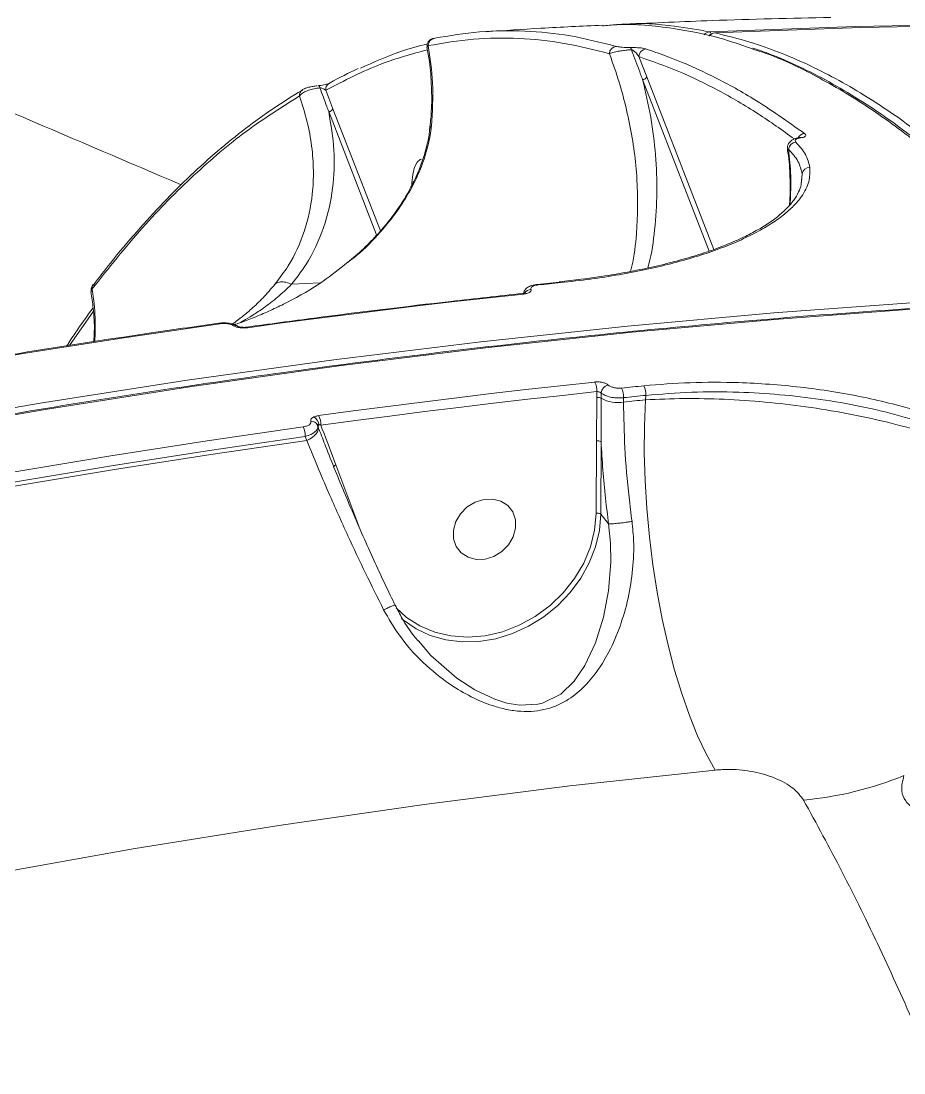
# Model space of a CAD drawing. Header units: millimetres. Extents: x -8607 to 7621, y -5747 to 4382.
# Drawn here: x 4861.7 to 4981.1, y 887.8 to 1030.1 of the extents above; entities that cross this region are included whole.
import ezdxf

# ---------------------------------------------------------------- set-up
doc = ezdxf.new("R2010")
doc.units = ezdxf.units.MM
doc.layers.add('DIKOM_ОБЪЕКТ', color=7, linetype='Continuous')

msp = doc.modelspace()

# ---------------------------------------------------------------- linework, layer by layer
at = {"layer": 'DIKOM_ОБЪЕКТ', "color": 7, "linetype": 'Continuous', "lineweight": 15}
for p, q in [((4942.88, 1029.649), (4942.288, 1029.624)), ((4955.53, 1028.503), (4955.499, 1028.506)), ((4945.271, 1025.295), (4946.341, 1022.56)), ((4954.779, 998.995), (4945.766, 1022.183)), ((4946.341, 1022.56), (4955.414, 999.218)), ((4899.778, 1020.834), (4899.747, 1020.815)), ((4902.897, 1020.734), (4903.88, 1018.229)), ((4909.79, 1001.169), (4903.305, 1017.852)), ((4903.88, 1018.229), (4910.295, 1001.727)), ((4965.518, 1012.761), (4965.431, 1012.787)), ((4967.352, 1009.429), (4967.225, 1008.069)), ((4967.261, 1008.336), (4967.352, 1009.429)), ((4967.255, 1008.26), (4967.261, 1008.336)), ((4898.285, 994.49), (4902.131, 994.671)), ((4934.531, 994.791), (4931.514, 994.482)), ((4871.465, 990.854), (4868.219, 986.201)), ((4888.422, 989.233), (4888.431, 989.233)), ((4891.028, 989.219), (4891.018, 989.216)), ((4939.515, 973.3), (4939.576, 979.173)), ((4939.576, 979.173), (4939.578, 979.975)), ((4940.181, 979.773), (4940.179, 979.071)), ((4943.196, 979.16), (4943.194, 978.565)), ((4946.143, 978.867), (4946.211, 979.469)), ((4901.866, 975.248), (4901.796, 975.434)), ((4900.351, 973.35), (4900.14, 973.915)), ((4939.48, 963.521), (4939.515, 973.3)), ((4940.152, 973.166), (4940.118, 963.386)), ((4904.286, 970.077), (4907.515, 961.434)), ((4941.175, 962.078), (4940.118, 963.386))]:
    msp.add_line(p, q, dxfattribs=at)
at = {"layer": 'DIKOM_ОБЪЕКТ', "color": 7, "linetype": 'Continuous', "lineweight": 15, "flags": 128}
for points in [[(4954.836, 1028.65), (4974.588, 1029.38), (4994.339, 1029.745), (5014.084, 1029.745), (5033.817, 1029.38), (5053.531, 1028.649), (5073.221, 1027.554), (5092.881, 1026.094), (5112.505, 1024.269), (5132.087, 1022.081), (5151.621, 1019.53), (5171.101, 1016.616), (5190.521, 1013.342), (5209.875, 1009.706), (5223.55, 1006.912)], [(5230.809, 1005.358), (5229.852, 1005.566), (5210.569, 1009.56), (5191.215, 1013.195), (5171.795, 1016.47), (5152.315, 1019.383), (5132.781, 1021.935), (5113.199, 1024.123), (5093.575, 1025.947), (5073.915, 1027.408), (5054.225, 1028.503), (5034.511, 1029.234), (5014.778, 1029.599), (4995.033, 1029.599), (4975.282, 1029.234), (4955.53, 1028.503)], [(4966.986, 1014.33), (4966.997, 1014.331), (4967.143, 1014.301)], [(4915.874, 1011.432), (4915.671, 1011.382), (4915.264, 1011.014), (4914.924, 1010.316), (4914.678, 1009.343), (4914.546, 1008.176), (4914.534, 1007.923)], [(4934.669, 994.72), (4934.292, 994.682), (4933.914, 994.643), (4933.537, 994.605), (4933.16, 994.566), (4932.783, 994.527), (4932.406, 994.489), (4932.029, 994.45), (4931.652, 994.411)], [(4844.411, 974.966), (4864.274, 978.401), (4884.142, 981.507), (4904.008, 984.282), (4923.867, 986.726), (4943.713, 988.838), (4963.539, 990.618), (4983.339, 992.064), (5003.108, 993.178)], [(4929.688, 993.177), (4925.019, 992.672), (4920.35, 992.149), (4915.68, 991.608), (4911.009, 991.048), (4906.338, 990.47), (4901.666, 989.874), (4896.994, 989.259), (4892.321, 988.626)], [(5003.772, 992.357), (4984.003, 991.244), (4964.202, 989.797), (4944.376, 988.017), (4924.531, 985.905), (4904.672, 983.461), (4884.805, 980.686), (4864.937, 977.58), (4845.074, 974.146)], [(4888.559, 989.161), (4875.567, 987.273), (4862.575, 985.244), (4849.584, 983.074), (4836.596, 980.764), (4823.613, 978.313), (4810.637, 975.722), (4797.669, 972.991), (4784.71, 970.121)], [(4891.605, 988.678), (4891.595, 988.676), (4891.573, 988.651), (4891.55, 988.597)], [(4901.938, 976.727), (4906.611, 977.36), (4911.283, 977.974), (4915.955, 978.571), (4920.626, 979.149), (4925.297, 979.708), (4929.967, 980.25), (4934.636, 980.772), (4939.304, 981.277)], [(4942.926, 980.459), (4943.304, 980.498), (4943.681, 980.537), (4944.058, 980.576), (4944.435, 980.615), (4944.812, 980.653), (4945.189, 980.692), (4945.566, 980.73), (4945.944, 980.768)], [(4939.578, 979.975), (4934.914, 979.471), (4930.248, 978.949), (4925.582, 978.408), (4920.916, 977.849), (4916.248, 977.271), (4911.58, 976.676), (4906.912, 976.062), (4902.243, 975.429)], [(4946.211, 979.469), (4945.834, 979.431), (4945.457, 979.393), (4945.08, 979.354), (4944.704, 979.316), (4944.327, 979.277), (4943.95, 979.238), (4943.573, 979.199), (4943.196, 979.16)], [(4943.194, 978.565), (4943.563, 978.603), (4943.931, 978.641), (4944.3, 978.679), (4944.668, 978.717), (4945.037, 978.754), (4945.406, 978.792), (4945.774, 978.829), (4946.143, 978.867)], [(4946.143, 978.867), (4946.012, 975.33), (4946.003, 971.677), (4946.115, 967.939), (4946.349, 964.152), (4946.702, 960.35), (4947.17, 956.567), (4947.749, 952.839), (4948.434, 949.198), (4949.22, 945.679), (4950.097, 942.313), (4951.06, 939.131), (4952.098, 936.162), (4953.203, 933.433), (4954.363, 930.969), (4955.57, 928.793)], [(4795.985, 956.169), (4808.944, 959.039), (4821.912, 961.77), (4834.888, 964.361), (4847.871, 966.812), (4860.859, 969.123), (4873.85, 971.293), (4886.842, 973.322), (4899.834, 975.209)], [(4901.866, 975.248), (4901.907, 975.028), (4901.875, 974.787), (4901.771, 974.534), (4901.598, 974.276), (4901.362, 974.021), (4901.069, 973.776), (4900.728, 973.55), (4900.351, 973.35)], [(4796.374, 954.293), (4809.349, 957.167), (4822.333, 959.902), (4835.325, 962.495), (4848.324, 964.949), (4861.328, 967.261), (4874.334, 969.432), (4887.343, 971.462), (4900.351, 973.35)], [(4900.14, 973.915), (4887.158, 972.029), (4874.177, 970.001), (4861.196, 967.833), (4848.219, 965.524), (4835.247, 963.075), (4822.282, 960.487), (4809.324, 957.758), (4796.377, 954.89)], [(4904.286, 970.077), (4904.202, 970.031), (4904.128, 969.98), (4904.066, 969.924), (4904.019, 969.867), (4903.988, 969.81), (4903.975, 969.755), (4903.981, 969.704), (4903.983, 969.697)], [(4928.574, 962.65), (4928.212, 963.696), (4927.54, 964.553), (4926.612, 965.152), (4925.504, 965.444), (4924.304, 965.405), (4923.111, 965.038), (4922.021, 964.374), (4921.122, 963.466), (4920.488, 962.387), (4920.168, 961.225), (4920.19, 960.075), (4920.552, 959.029), (4921.224, 958.172), (4922.152, 957.573), (4923.26, 957.281), (4924.459, 957.32), (4925.652, 957.687), (4926.743, 958.351), (4927.641, 959.259), (4928.276, 960.338), (4928.596, 961.499), (4928.574, 962.65)], [(4912.439, 950.725), (4913.845, 949.435), (4915.647, 948.275), (4917.661, 947.431), (4919.838, 946.923), (4922.124, 946.765), (4924.464, 946.959), (4926.803, 947.501), (4929.083, 948.378), (4931.25, 949.568), (4933.25, 951.043), (4935.037, 952.768), (4936.566, 954.7), (4937.801, 956.793), (4938.711, 958.997), (4939.276, 961.258), (4939.48, 963.521)], [(4940.118, 963.386), (4939.927, 961.175), (4939.403, 958.964), (4938.557, 956.8), (4937.407, 954.731), (4935.978, 952.801), (4934.302, 951.053), (4932.413, 949.523), (4930.354, 948.246), (4928.169, 947.249), (4925.905, 946.554), (4923.612, 946.176), (4921.34, 946.122), (4919.137, 946.395), (4917.051, 946.987), (4915.127, 947.888), (4913.409, 949.076), (4913.141, 949.303)], [(4915.474, 946.273), (4917.142, 944.262), (4920.624, 941.217), (4923.065, 939.632), (4925.771, 938.359), (4927.424, 937.849), (4929.17, 937.561), (4931.58, 937.683), (4932.209, 937.834), (4934.699, 939.071), (4936.514, 940.81), (4937.974, 942.947), (4939.406, 946.017), (4940.476, 949.475), (4941.157, 953.05), (4941.47, 956.93), (4941.433, 959.472), (4941.177, 962.075), (4941.177, 962.077), (4941.177, 962.077)], [(4955.57, 928.793), (4935.908, 926.634), (4916.234, 924.138), (4896.553, 921.305), (4876.872, 918.138), (4857.198, 914.636)]]:
    msp.add_lwpolyline(points, dxfattribs=at)
at = {"layer": 'DIKOM_ОБЪЕКТ', "color": 7, "linetype": 'Continuous', "lineweight": 15}
for centre, radius, start, end in [((4917.724, 1026.831), 0.947, 95.03506, 183.15158), ((4954.892, 1027.699), 0.953, 93.3797, 145.83018), ((4955.545, 1027.507), 1, 92.64706, 143.38412), ((4955.589, 1027.547), 0.958, 93.49757, 145.53062), ((4954.645, 1028.265), 0.429, 15.6188, 63.59137), ((4942.292, 1025.67), 1.013, 95.3959, 179.19122), ((4943.653, 1026.182), 0.596, 4.12501, 34.16422), ((4946.29, 1025.316), 1.019, 95.33954, 181.21605), ((4903.814, 1020.852), 0.925, 120.50188, 187.37704), ((4945.759, 1022.821), 0.638, 270.60138, 335.82372), ((4900.255, 1020.05), 0.919, 123.63337, 184.89609), ((4901.693, 1021.036), 0.415, 5.03429, 52.92285), ((4903.298, 1018.49), 0.638, 270.60138, 335.82372), ((4967.762, 1013.836), 1.055, 94.63863, 154.24511), ((4966.57, 1012.651), 1.058, 93.02804, 174.02734), ((4968.343, 1009.302), 0.999, 87.18258, 172.71074), ((4934.536, 994.633), 0.159, 33.20047, 91.64105), ((4872.098, 993.991), 0.807, 144.11186, 188.79343), ((4929.553, 993.091), 0.16, 32.50231, 91.56513), ((4930.705, 992.716), 1.08, 91.87788, 146.71294), ((4931.519, 994.323), 0.159, 33.25921, 90.72366), ((4888.426, 989.076), 0.158, 32.6937, 88.43952), ((4890.612, 988.191), 0.726, 54.34999, 103.77632), ((4892.19, 988.547), 0.154, 31.31245, 94.17066), ((4937.254, 980.166), 2.332, 355.31866, 28.46101), ((4941.387, 979.693), 1.208, 102.97562, 176.21918), ((4940.872, 979.355), 2.333, 355.20735, 28.25385), ((4943.896, 979.67), 2.324, 355.03695, 28.20898), ((4939.742, 978.318), 0.871, 59.90775, 101.01777), ((4942.362, 982.839), 4.354, 239.90775, 281.01777), ((4900.626, 975.363), 1.358, 5.88732, 60.8941), ((4899.795, 975.539), 2.45, 357.43621, 29.00682), ((4897.672, 974.016), 2.47, 357.64656, 28.89299), ((4900.978, 975.086), 0.889, 22.99868, 95.97031), ((4902.115, 975.291), 0.253, 123.33008, 189.69799), ((4939.688, 972.544), 0.776, 53.26194, 102.90962), ((4939.654, 962.765), 0.776, 53.26344, 102.90865), ((4963.127, 972.441), 47.918, 275.28918, 292.06364)]:
    msp.add_arc(centre, radius, start, end, dxfattribs=at)
for points, knots in [([(4883.355, 1007.95), (4869.082, 1014.031), (4837.643, 1027.427), (4789.268, 1048.662), (4737.677, 1071.733), (4685.759, 1095.381), (4616.043, 1127.57), (4563.874, 1151.937), (4529.093, 1168.183)], [0, 0, 0, 0, 0.119648, 0.2635426, 0.4074386, 0.5555679, 0.7036984, 1, 1, 1, 1]), ([(4971.233, 1030.589), (4965.88, 1030.473), (4956.602, 1030.272), (4947.33, 1029.85), (4943.407, 1029.671)], [0, 0, 0, 0, 0.5769861, 1, 1, 1, 1]), ([(4917.641, 1027.774), (4919.659, 1028.114), (4923.7, 1028.794), (4929.826, 1028.848), (4935.995, 1028.254), (4940.128, 1027.204), (4942.196, 1026.679)], [0, 0, 0, 0, 0.2488739, 0.4981939, 0.748869, 1, 1, 1, 1]), ([(4940.324, 1029.54), (4937.553, 1029.412), (4932.314, 1029.169), (4927.073, 1028.823), (4924.604, 1028.66)], [0, 0, 0, 0, 0.5288313, 1, 1, 1, 1]), ([(4960.364, 1026.413), (4958.984, 1026.903), (4955.495, 1028.144), (4949.44, 1029.245), (4944.132, 1029.828), (4940.959, 1029.507), (4940.329, 1029.443)], [0, 0, 0, 0, 0.2059506, 0.5206283, 0.9049425, 1, 1, 1, 1]), ([(4942.289, 1029.591), (4942.592, 1029.623), (4945.176, 1029.892), (4949.365, 1029.58), (4953.253, 1028.919), (4954.836, 1028.65)], [0, 0, 0, 0, 0.0728821, 0.6224727, 1, 1, 1, 1]), ([(4917.517, 1027.755), (4917.481, 1027.749), (4917.406, 1027.735), (4917.262, 1027.69), (4917.063, 1027.592), (4916.856, 1027.421), (4916.684, 1027.157), (4916.593, 1026.853), (4916.628, 1026.653), (4916.642, 1026.572)], [0, 0, 0, 0, 0.1190655, 0.2410603, 0.3604285, 0.5059487, 0.6756795, 0.8670411, 1, 1, 1, 1]), ([(4941.278, 1025.685), (4939.233, 1026.205), (4935.139, 1027.245), (4929.003, 1027.847), (4922.872, 1027.801), (4918.81, 1027.12), (4916.778, 1026.779)], [0, 0, 0, 0, 0.248874, 0.4981941, 0.7488692, 1, 1, 1, 1]), ([(4955.53, 1028.503), (4957.116, 1028.114), (4961.275, 1027.092), (4968.014, 1024.436), (4975.527, 1020.396), (4982.807, 1015.391), (4989.643, 1009.717), (4996.221, 1003.339), (5002.468, 996.433), (5009.016, 988.297), (5015.832, 978.775), (5022.752, 967.891), (5029.334, 956.373), (5035.402, 944.674), (5041.134, 932.587), (5046.479, 920.341), (5051.978, 906.695), (5057.581, 891.539), (5063.129, 875.051), (5068.271, 858.316), (5072.885, 841.912), (5077.125, 825.479), (5080.967, 809.274), (5084.745, 791.896), (5088.412, 773.313), (5091.851, 753.84), (5094.889, 734.541), (5097.473, 716.031), (5099.708, 697.849), (5101.6, 680.238), (5103.364, 661.131), (5104.925, 640.529), (5106.17, 618.843), (5107.01, 597.706), (5107.468, 577.746), (5107.596, 558.435), (5107.429, 539.998), (5106.949, 520.571), (5106.092, 500.228), (5104.808, 479.433), (5103.191, 459.523), (5101.332, 441.046), (5099.226, 423.47), (5096.926, 406.975), (5094.373, 390.806), (5092.458, 380.441), (5091.481, 375.157)], [0, 0, 0, 0, 0.0156509, 0.0410528, 0.0664547, 0.0899044, 0.1133542, 0.1348277, 0.1563011, 0.1771003, 0.2025022, 0.227904, 0.2513538, 0.2748036, 0.2962771, 0.3177505, 0.3385497, 0.3639515, 0.3893534, 0.4128032, 0.436253, 0.4577264, 0.4791999, 0.4999991, 0.5244807, 0.5489623, 0.5715463, 0.5941304, 0.614795, 0.6354597, 0.6554668, 0.6808687, 0.7062706, 0.7297205, 0.7531703, 0.7746438, 0.7961173, 0.8169165, 0.8423185, 0.8677204, 0.8911702, 0.9146201, 0.9360936, 0.9575671, 0.9783663, 1, 1, 1, 1]), ([(4916.654, 1026.207), (4914.576, 1025.643), (4909.94, 1024.385), (4905.401, 1022.032), (4902.897, 1020.734)], [0, 0, 0, 0, 0.4484513, 1, 1, 1, 1]), ([(4907.62, 1023.725), (4909.389, 1024.531), (4912.384, 1025.895), (4915.425, 1026.698), (4916.669, 1027.027)], [0, 0, 0, 0, 0.59077864, 1, 1, 1, 1]), ([(4916.593, 1026.568), (4916.711, 1025.921), (4917.038, 1024.132), (4917.238, 1021.218), (4917.262, 1018.153), (4917.049, 1016.264), (4916.96, 1015.472)], [0, 0, 0, 0, 0.1724715, 0.4766261, 0.7806371, 1, 1, 1, 1]), ([(4916.778, 1026.779), (4916.75, 1026.759), (4916.647, 1026.687), (4916.649, 1026.622), (4916.65, 1026.575)], [0, 0, 0, 0, 0.2706817, 1, 1, 1, 1]), ([(4916.778, 1026.779), (4917.024, 1025.097), (4917.562, 1021.421), (4917.327, 1017.829), (4917.199, 1015.88)], [0, 0, 0, 0, 0.4574472, 1, 1, 1, 1]), ([(4944.248, 1026.225), (4944.196, 1026.221), (4943.955, 1026.205), (4943.462, 1026.158), (4942.78, 1026.067), (4942.028, 1025.927), (4941.534, 1025.792), (4941.33, 1025.706), (4941.278, 1025.685)], [0, 0, 0, 0, 0.0398493, 0.1864879, 0.3714887, 0.5855176, 0.8948738, 1, 1, 1, 1]), ([(4942.196, 1026.679), (4942.373, 1026.639), (4942.635, 1026.58), (4943.214, 1026.529), (4943.649, 1026.511), (4943.965, 1026.511), (4944.115, 1026.516), (4944.146, 1026.517)], [0, 0, 0, 0, 0.4456086, 0.6623372, 0.8364855, 0.9657331, 1, 1, 1, 1]), ([(4944.146, 1026.517), (4944.18, 1026.518), (4944.336, 1026.522), (4944.666, 1026.522), (4945.125, 1026.502), (4945.735, 1026.445), (4946.011, 1026.376), (4946.195, 1026.331)], [0, 0, 0, 0, 0.0349369, 0.1620442, 0.3362758, 0.5591676, 1, 1, 1, 1]), ([(4945.766, 1022.183), (4945.68, 1022.417), (4945.248, 1023.59), (4944.74, 1024.934), (4944.316, 1026.047), (4944.248, 1026.225)], [0, 0, 0, 0, 0.17350003, 0.86750421, 1, 1, 1, 1]), ([(4945.271, 1025.295), (4945.151, 1025.464), (4944.977, 1025.711), (4944.672, 1025.997), (4944.484, 1026.133), (4944.355, 1026.195), (4944.291, 1026.216), (4944.26, 1026.222), (4944.248, 1026.225)], [0, 0, 0, 0, 0.5066022, 0.7402859, 0.8952757, 0.9534653, 0.9811191, 1, 1, 1, 1]), ([(4946.195, 1026.331), (4946.426, 1026.256), (4947.581, 1025.881), (4950.585, 1024.793), (4955.207, 1022.737), (4961.221, 1019.453), (4965.367, 1016.521), (4967.677, 1014.888)], [0, 0, 0, 0, 0.0321659, 0.1608352, 0.4182088, 0.675957, 1, 1, 1, 1]), ([(5003.108, 993.178), (5001.588, 995.001), (4997.6, 999.784), (4991.05, 1006.597), (4983.653, 1013.177), (4976.389, 1018.548), (4969.482, 1022.618), (4964.134, 1025.215), (4961.161, 1026.16), (4960.364, 1026.413)], [0, 0, 0, 0, 0.109686, 0.2877093, 0.4657325, 0.6300749, 0.7944173, 0.9449092, 1, 1, 1, 1]), ([(5003.779, 992.866), (5003.233, 993.546), (5001.399, 995.83), (4998.242, 999.412), (4994.316, 1003.615), (4990.372, 1007.493), (4986.418, 1011.059), (4982.456, 1014.31), (4978.485, 1017.247), (4974.503, 1019.871), (4970.509, 1022.189), (4966.503, 1024.178), (4963.229, 1025.6), (4961.29, 1026.245), (4960.692, 1026.444)], [0, 0, 0, 0, 0.0394304, 0.1324214, 0.2254332, 0.3180691, 0.4102611, 0.5021043, 0.5936913, 0.6851121, 0.7764549, 0.867807, 0.959237, 1, 1, 1, 1]), ([(4944.139, 996.234), (4944.203, 996.478), (4944.64, 998.142), (4945.072, 1002.281), (4945.203, 1008.674), (4944.169, 1016.178), (4942.658, 1021.871), (4941.513, 1025.036), (4941.278, 1025.685)], [0, 0, 0, 0, 0.0264391, 0.1800895, 0.4315126, 0.6835938, 0.9350962, 1, 1, 1, 1]), ([(4966.309, 1014.151), (4964.669, 1015.324), (4961.256, 1017.765), (4956.036, 1020.781), (4950.661, 1023.403), (4947.069, 1024.664), (4945.271, 1025.295)], [0, 0, 0, 0, 0.2350761, 0.4892344, 0.7444412, 1, 1, 1, 1]), ([(4907.297, 1023.673), (4906.026, 1023.075), (4904.703, 1022.453), (4903.4, 1021.674), (4903.349, 1021.643)], [0, 0, 0, 0, 0.9611736, 1, 1, 1, 1]), ([(4903.347, 1021.651), (4903.349, 1021.652), (4903.357, 1021.656), (4903.301, 1021.63), (4903.15, 1021.579), (4902.856, 1021.502), (4902.473, 1021.431), (4902.15, 1021.385), (4901.987, 1021.373), (4901.944, 1021.37)], [0, 0, 0, 0, 0.0241367, 0.1435527, 0.3125406, 0.540962, 0.7535239, 0.9344403, 1, 1, 1, 1]), ([(4945.766, 1022.183), (4946.165, 1020.482), (4946.964, 1017.072), (4947.588, 1011.967), (4947.796, 1006.874), (4947.447, 1001.947), (4947.004, 998.546), (4946.512, 996.881), (4946.462, 996.714)], [0, 0, 0, 0, 0.1955701, 0.3919564, 0.5909325, 0.7908432, 0.9790668, 1, 1, 1, 1]), ([(4899.784, 1020.767), (4899.739, 1020.743), (4898.41, 1020.019), (4895.827, 1018.31), (4892.041, 1015.616), (4888.296, 1012.576), (4884.592, 1009.24), (4880.934, 1005.6), (4877.326, 1001.65), (4874.167, 997.923), (4872.236, 995.39), (4871.469, 994.383)], [0, 0, 0, 0, 0.0045084, 0.1338776, 0.2635182, 0.3933833, 0.5234218, 0.6535817, 0.7838122, 0.9140597, 1, 1, 1, 1]), ([(4902.107, 1021.073), (4901.838, 1021.037), (4901.31, 1020.967), (4900.527, 1020.734), (4899.846, 1020.423), (4899.485, 1020.148), (4899.36, 1019.996), (4899.34, 1019.972)], [0, 0, 0, 0, 0.2233979, 0.4376682, 0.684978, 0.9488398, 1, 1, 1, 1]), ([(4901.758, 1021.344), (4901.654, 1021.334), (4901.348, 1021.304), (4900.836, 1021.206), (4900.264, 1021.066), (4899.953, 1020.915), (4899.78, 1020.831)], [0, 0, 0, 0, 0.12758665, 0.37266787, 0.65212568, 1, 1, 1, 1]), ([(4903.305, 1017.852), (4903.22, 1018.086), (4902.83, 1019.164), (4902.424, 1020.235), (4902.107, 1021.073)], [0, 0, 0, 0, 0.2174604, 1, 1, 1, 1]), ([(4902.897, 1020.734), (4902.835, 1020.785), (4902.729, 1020.873), (4902.518, 1020.979), (4902.338, 1021.04), (4902.201, 1021.067), (4902.135, 1021.071), (4902.107, 1021.073)], [0, 0, 0, 0, 0.3756096, 0.651688, 0.8444474, 0.9349251, 1, 1, 1, 1]), ([(4899.34, 1019.972), (4896.931, 1018.452), (4892.106, 1015.409), (4885.025, 1009.375), (4878.054, 1002.349), (4873.554, 996.697), (4871.301, 993.868)], [0, 0, 0, 0, 0.2482505, 0.4971902, 0.7482387, 1, 1, 1, 1]), ([(4896.077, 994.54), (4896.688, 995.352), (4898.352, 997.566), (4900.165, 1001.612), (4901.117, 1005.986), (4901.297, 1009.879), (4901.055, 1013.178), (4900.448, 1016.552), (4899.71, 1018.829), (4899.34, 1019.972)], [0, 0, 0, 0, 0.112802, 0.30737616, 0.50623517, 0.62762926, 0.7498295, 0.87449935, 1, 1, 1, 1]), ([(4903.305, 1017.852), (4903.601, 1016.111), (4904.199, 1012.605), (4903.976, 1007.33), (4902.777, 1002.089), (4900.779, 997.752), (4898.949, 995.358), (4898.285, 994.49)], [0, 0, 0, 0, 0.2061847, 0.4154246, 0.6401059, 0.8695985, 1, 1, 1, 1]), ([(4917.199, 1015.88), (4917.187, 1015.777), (4917.083, 1014.86), (4916.737, 1013.045), (4915.889, 1010.4), (4914.663, 1007.721), (4912.862, 1004.7), (4910.33, 1001.51), (4907.832, 998.917), (4906.199, 997.703), (4905.773, 997.386)], [0, 0, 0, 0, 0.0156111, 0.1391788, 0.2662454, 0.397456, 0.5317559, 0.7273131, 0.9288683, 1, 1, 1, 1]), ([(4916.958, 1015.456), (4916.933, 1015.204), (4916.851, 1014.346), (4916.482, 1012.762), (4915.857, 1010.742), (4914.989, 1008.654), (4913.883, 1006.551), (4912.519, 1004.438), (4910.901, 1002.335), (4909.015, 1000.272), (4907.306, 998.623), (4906.194, 997.732), (4905.826, 997.437)], [0, 0, 0, 0, 0.0407527, 0.1385156, 0.2388834, 0.3434509, 0.4511174, 0.5613487, 0.6814154, 0.8058998, 0.9357609, 1, 1, 1, 1]), ([(4917.199, 1015.88), (4917.182, 1015.861), (4917.071, 1015.741), (4916.963, 1015.599), (4916.991, 1015.466), (4916.994, 1015.455)], [0, 0, 0, 0, 0.1442099, 0.9247048, 1, 1, 1, 1]), ([(4967.677, 1014.888), (4967.694, 1014.874), (4967.801, 1014.789), (4967.874, 1014.641), (4967.751, 1014.477), (4967.504, 1014.361), (4967.264, 1014.321), (4967.143, 1014.301)], [0, 0, 0, 0, 0.0639347, 0.3885906, 0.6455869, 0.8222987, 1, 1, 1, 1]), ([(4966.986, 1014.326), (4966.792, 1014.294), (4966.361, 1014.223), (4965.873, 1013.978), (4965.499, 1013.554), (4965.343, 1013.119), (4965.392, 1012.871), (4965.409, 1012.786)], [0, 0, 0, 0, 0.224013, 0.4989902, 0.7048509, 0.8983835, 1, 1, 1, 1]), ([(4967.143, 1014.301), (4967.018, 1014.279), (4966.768, 1014.237), (4966.506, 1014.114), (4966.357, 1013.935), (4966.458, 1013.788), (4966.514, 1013.707)], [0, 0, 0, 0, 0.18490529, 0.36859698, 0.65009056, 1, 1, 1, 1]), ([(4966.514, 1013.707), (4966.999, 1013.164), (4967.974, 1012.069), (4968.252, 1010.893), (4968.392, 1010.3)], [0, 0, 0, 0, 0.4964926, 1, 1, 1, 1]), ([(4967.161, 1014.363), (4967.163, 1014.364), (4967.169, 1014.367), (4967.103, 1014.346), (4967.009, 1014.333), (4966.965, 1014.328)], [0, 0, 0, 0, 0.2162419, 0.6330853, 1, 1, 1, 1]), ([(4965.352, 1012.778), (4965.401, 1012.485), (4965.634, 1011.087), (4965.728, 1008.6), (4965.764, 1006.376), (4965.635, 1005.28), (4965.632, 1005.249)], [0, 0, 0, 0, 0.1156203, 0.5505244, 0.9873017, 1, 1, 1, 1]), ([(4965.518, 1012.761), (4965.644, 1011.552), (4965.898, 1009.123), (4965.791, 1006.737), (4965.738, 1005.539)], [0, 0, 0, 0, 0.4978629, 1, 1, 1, 1]), ([(4967.352, 1009.429), (4967.219, 1010), (4966.95, 1011.151), (4965.998, 1012.222), (4965.518, 1012.761)], [0, 0, 0, 0, 0.4964823, 1, 1, 1, 1]), ([(4968.392, 1010.3), (4968.399, 1009.656), (4968.414, 1008.359), (4967.505, 1006.604), (4966.242, 1005.093), (4964.821, 1003.826), (4963.047, 1002.578), (4960.946, 1001.377), (4958.55, 1000.24), (4955.87, 999.173), (4952.883, 998.173), (4949.647, 997.267), (4946.209, 996.464), (4942.579, 995.77), (4938.736, 995.171), (4936.028, 994.871), (4934.669, 994.72)], [0, 0, 0, 0, 0.10012, 0.2018927, 0.2670866, 0.3327346, 0.3998168, 0.4673953, 0.5327955, 0.5986549, 0.6659611, 0.7337666, 0.7991438, 0.8649761, 0.9322411, 1, 1, 1, 1]), ([(4967.232, 1008.263), (4967.228, 1008.172), (4967.21, 1007.762), (4966.9, 1006.967), (4966.277, 1005.881), (4965.311, 1004.754), (4964.063, 1003.642), (4962.531, 1002.549), (4960.721, 1001.489), (4958.646, 1000.471), (4956.318, 999.51), (4953.741, 998.608), (4950.918, 997.766), (4947.858, 996.991), (4944.584, 996.292), (4941.115, 995.681), (4937.751, 995.188), (4935.496, 994.947), (4934.501, 994.84)], [0, 0, 0, 0, 0.0191695, 0.0854479, 0.1556942, 0.2232355, 0.2894407, 0.3549815, 0.4200764, 0.4847521, 0.5489534, 0.6135299, 0.6789174, 0.7450441, 0.8117978, 0.879031, 0.9465722, 1, 1, 1, 1]), ([(4965.738, 1005.539), (4965.726, 1005.519), (4965.69, 1005.457), (4965.641, 1005.359), (4965.658, 1005.276), (4965.665, 1005.239)], [0, 0, 0, 0, 0.2067595, 0.6392995, 1, 1, 1, 1]), ([(4905.773, 997.386), (4904.715, 996.537), (4902.137, 994.47), (4898.64, 992.513), (4895.674, 991.056), (4893.598, 990.149), (4891.875, 989.484), (4890.866, 989.129), (4890.719, 989.107), (4890.704, 989.104)], [0, 0, 0, 0, 0.2012837, 0.4902722, 0.6125477, 0.7364242, 0.8756992, 0.9873658, 1, 1, 1, 1]), ([(4896.077, 994.54), (4896.106, 994.56), (4896.311, 994.697), (4896.776, 994.842), (4897.524, 994.813), (4898.024, 994.599), (4898.275, 994.492)], [0, 0, 0, 0, 0.0544763, 0.3767164, 0.6883582, 1, 1, 1, 1]), ([(4871.133, 993.502), (4871.247, 992.758), (4871.525, 990.955), (4871.644, 988.682), (4871.555, 987.183), (4871.527, 986.716)], [0, 0, 0, 0, 0.3259711, 0.7898744, 1, 1, 1, 1]), ([(4871.463, 994.454), (4871.406, 994.384), (4871.256, 994.198), (4871.151, 993.847), (4871.197, 993.596), (4871.213, 993.505)], [0, 0, 0, 0, 0.2758688, 0.7362074, 1, 1, 1, 1]), ([(4871.301, 993.868), (4871.285, 993.844), (4871.2, 993.72), (4871.204, 993.603), (4871.207, 993.508)], [0, 0, 0, 0, 0.18887663, 1, 1, 1, 1]), ([(4871.301, 993.868), (4871.309, 993.82), (4871.517, 992.517), (4871.786, 990.119), (4871.707, 987.811), (4871.67, 986.739)], [0, 0, 0, 0, 0.020033, 0.5442821, 1, 1, 1, 1]), ([(4890.704, 989.104), (4890.545, 989.067), (4890.123, 988.97), (4890.576, 989.328), (4891.553, 990.063), (4892.886, 991.165), (4894.415, 992.605), (4895.521, 993.892), (4896.077, 994.54)], [0, 0, 0, 0, 0.1014555, 0.2693541, 0.4404807, 0.615334, 0.806481, 1, 1, 1, 1]), ([(4898.275, 994.492), (4898.274, 994.491), (4897.638, 993.858), (4896.366, 992.699), (4894.589, 991.328), (4893.012, 990.289), (4891.702, 989.54), (4891.415, 989.353), (4891.278, 989.263)], [0, 0, 0, 0, 0.0002889, 0.2189184, 0.4375511, 0.6302027, 0.8223088, 1, 1, 1, 1]), ([(4929.548, 993.251), (4926.314, 992.899), (4916.937, 991.88), (4904.479, 990.361), (4895.256, 989.115), (4892.182, 988.7)], [0, 0, 0, 0, 0.2597907, 0.7532523, 1, 1, 1, 1]), ([(4898.285, 994.49), (4898.284, 994.49), (4898.281, 994.49), (4898.277, 994.491), (4898.275, 994.492), (4898.275, 994.492)], [0, 0, 0, 0, 0.45060268, 0.82002123, 1, 1, 1, 1]), ([(4929.915, 993.332), (4929.917, 993.333), (4929.922, 993.336), (4929.869, 993.312), (4929.755, 993.282), (4929.634, 993.257), (4929.554, 993.252), (4929.548, 993.251)], [0, 0, 0, 0, 0.107099, 0.3474914, 0.6339715, 0.9701619, 1, 1, 1, 1]), ([(4931.517, 994.478), (4931.479, 994.475), (4931.146, 994.451), (4930.636, 994.313), (4930.101, 994.007), (4929.764, 993.641), (4929.699, 993.37), (4929.675, 993.27)], [0, 0, 0, 0, 0.0448683, 0.38599, 0.6567753, 0.873153, 1, 1, 1, 1]), ([(4930.67, 993.796), (4930.674, 993.786), (4930.704, 993.711), (4930.683, 993.567), (4930.488, 993.389), (4930.15, 993.246), (4929.842, 993.2), (4929.688, 993.177)], [0, 0, 0, 0, 0.0372896, 0.2782363, 0.5190458, 0.7595575, 1, 1, 1, 1]), ([(4931.652, 994.411), (4931.498, 994.388), (4931.19, 994.342), (4930.851, 994.201), (4930.656, 994.024), (4930.636, 993.881), (4930.666, 993.806), (4930.67, 993.796)], [0, 0, 0, 0, 0.2404748, 0.4810174, 0.7218885, 0.9628789, 1, 1, 1, 1]), ([(5003.621, 992.445), (5000.401, 992.283), (4991.065, 991.813), (4975.59, 990.814), (4957.192, 989.356), (4938.773, 987.606), (4920.339, 985.571), (4901.894, 983.249), (4883.443, 980.642), (4864.992, 977.75), (4846.544, 974.574), (4828.106, 971.115), (4809.68, 967.374), (4791.273, 963.351), (4772.89, 959.048), (4754.534, 954.466), (4736.211, 949.605), (4717.925, 944.468), (4699.682, 939.056), (4681.485, 933.37), (4663.341, 927.411), (4645.253, 921.182), (4627.227, 914.683), (4609.266, 907.916), (4591.376, 900.884), (4573.562, 893.588), (4555.827, 886.029), (4538.177, 878.211), (4520.616, 870.134), (4503.149, 861.802), (4485.781, 853.215), (4468.515, 844.377), (4451.357, 835.291), (4434.312, 825.954), (4418.203, 816.856), (4407.827, 810.773), (4403.049, 807.973)], [0, 0, 0, 0, 0.0157718, 0.0457292, 0.0756868, 0.1056445, 0.1356023, 0.1655601, 0.195518, 0.2254759, 0.2554339, 0.2853919, 0.3153499, 0.345308, 0.3752662, 0.4052243, 0.4351825, 0.4651407, 0.495099, 0.5250572, 0.5550155, 0.5849739, 0.6149322, 0.6448906, 0.6748489, 0.7048073, 0.7347657, 0.7647242, 0.7946826, 0.8246411, 0.8545995, 0.884558, 0.9145165, 0.944475, 0.9744335, 1, 1, 1, 1]), ([(4871.437, 991.328), (4870.62, 990.204), (4869.412, 988.542), (4868.236, 986.731), (4867.855, 986.145)], [0, 0, 0, 0, 0.6764361, 1, 1, 1, 1]), ([(4888.422, 989.233), (4885.185, 988.772), (4875.798, 987.436), (4860.261, 985.007), (4841.816, 981.853), (4823.379, 978.413), (4805.279, 974.755), (4792.348, 971.951), (4785.558, 970.415), (4784.576, 970.193)], [0, 0, 0, 0, 0.09344343, 0.27093664, 0.44843135, 0.62592632, 0.80342153, 0.97157619, 1, 1, 1, 1]), ([(4891.019, 988.777), (4890.995, 988.8), (4890.831, 988.951), (4890.382, 989.116), (4889.661, 989.274), (4888.941, 989.304), (4888.552, 989.236), (4888.434, 989.216)], [0, 0, 0, 0, 0.0396086, 0.2696982, 0.5664307, 0.8676476, 1, 1, 1, 1]), ([(4890.439, 988.896), (4890.347, 988.95), (4890.161, 989.057), (4889.73, 989.16), (4889.236, 989.208), (4888.831, 989.195), (4888.612, 989.167), (4888.559, 989.161)], [0, 0, 0, 0, 0.2249539, 0.4495811, 0.6803277, 0.9238133, 1, 1, 1, 1]), ([(4891.55, 988.597), (4891.415, 988.609), (4891.122, 988.635), (4890.717, 988.736), (4890.532, 988.843), (4890.439, 988.896)], [0, 0, 0, 0, 0.2986226, 0.6490483, 1, 1, 1, 1]), ([(4891.605, 988.681), (4891.572, 988.682), (4891.445, 988.686), (4891.262, 988.717), (4891.099, 988.758), (4891.023, 988.791), (4891.019, 988.793), (4891.017, 988.794)], [0, 0, 0, 0, 0.1109135, 0.4226425, 0.6629791, 0.8650512, 1, 1, 1, 1]), ([(4892.321, 988.626), (4892.249, 988.618), (4892, 988.587), (4891.737, 988.593), (4891.55, 988.597)], [0, 0, 0, 0, 0.2879215, 1, 1, 1, 1]), ([(4892.177, 988.704), (4892.13, 988.696), (4891.975, 988.673), (4891.767, 988.668), (4891.628, 988.678), (4891.605, 988.679)], [0, 0, 0, 0, 0.2723087, 0.8805915, 1, 1, 1, 1]), ([(4939.304, 981.277), (4939.329, 981.279), (4939.514, 981.297), (4939.883, 981.297), (4940.382, 981.22), (4940.827, 981.075), (4941.019, 980.939), (4941.115, 980.871)], [0, 0, 0, 0, 0.0372318, 0.2778758, 0.5185808, 0.7592337, 1, 1, 1, 1]), ([(4941.115, 980.871), (4941.212, 980.802), (4941.404, 980.665), (4941.849, 980.52), (4942.348, 980.441), (4942.717, 980.439), (4942.902, 980.457), (4942.926, 980.459)], [0, 0, 0, 0, 0.2407363, 0.4813566, 0.7220917, 0.9627992, 1, 1, 1, 1]), ([(4945.944, 980.768), (4948.02, 980.937), (4952.209, 981.277), (4957.949, 981.259), (4962.945, 981), (4967.167, 980.601), (4971.405, 980.021), (4975.572, 979.26), (4979.62, 978.331), (4983.541, 977.235), (4987.358, 975.959), (4990.983, 974.521), (4994.379, 972.942), (4997.536, 971.223), (5000.5, 969.356), (5002.252, 967.996), (5003.132, 967.314)], [0, 0, 0, 0, 0.1013046, 0.2043245, 0.2693234, 0.3347703, 0.4016321, 0.4689837, 0.5341683, 0.5998078, 0.6668825, 0.7344532, 0.7996653, 0.8653309, 0.9324208, 1, 1, 1, 1]), ([(4940.181, 979.773), (4940.149, 979.801), (4940.085, 979.856), (4939.937, 979.921), (4939.771, 979.965), (4939.648, 979.976), (4939.587, 979.976), (4939.578, 979.975)], [0, 0, 0, 0, 0.2402545, 0.481153, 0.7222791, 0.9628586, 1, 1, 1, 1]), ([(4940.179, 979.071), (4940.177, 978.771), (4940.171, 977.267), (4940.148, 975.297), (4940.152, 973.624), (4940.152, 973.166)], [0, 0, 0, 0, 0.1536563, 0.7683028, 1, 1, 1, 1]), ([(4943.196, 979.16), (4943.155, 979.155), (4942.848, 979.12), (4942.233, 979.111), (4941.402, 979.223), (4940.662, 979.447), (4940.341, 979.664), (4940.181, 979.773)], [0, 0, 0, 0, 0.0372364, 0.2781056, 0.5188615, 0.7593902, 1, 1, 1, 1]), ([(4946.143, 978.867), (4947.886, 978.941), (4951.372, 979.09), (4956.81, 978.976), (4962.332, 978.608), (4967.879, 977.967), (4973.378, 977.068), (4978.757, 975.908), (4983.949, 974.506), (4988.884, 972.882), (4993.487, 971.045), (4997.702, 969.024), (5000.526, 967.404), (5001.94, 966.473), (5002.211, 966.294)], [0, 0, 0, 0, 0.0874426, 0.1748852, 0.2633131, 0.3520184, 0.4404463, 0.5297495, 0.6193385, 0.7086419, 0.7985505, 0.8887507, 0.9786595, 1, 1, 1, 1]), ([(5002.211, 966.294), (5001.073, 967.166), (4998.792, 968.913), (4994.778, 971.258), (4990.391, 973.373), (4985.627, 975.209), (4980.573, 976.765), (4975.293, 978.026), (4969.85, 978.974), (4964.318, 979.616), (4958.47, 979.96), (4952.367, 979.973), (4948.263, 979.637), (4946.211, 979.469)], [0, 0, 0, 0, 0.0883724, 0.177024, 0.2653923, 0.353767, 0.4424254, 0.5308005, 0.6189458, 0.7073715, 0.795519, 0.8977589, 1, 1, 1, 1]), ([(4943.194, 978.565), (4943.229, 976.519), (4943.301, 972.369), (4943.771, 966.853), (4944.2, 963.504), (4944.34, 962.412)], [0, 0, 0, 0, 0.3958736, 0.80322, 1, 1, 1, 1]), ([(4900.885, 975.971), (4900.874, 976.046), (4900.851, 976.196), (4901.01, 976.399), (4901.199, 976.502), (4901.286, 976.549)], [0, 0, 0, 0, 0.3509587, 0.7013913, 1, 1, 1, 1]), ([(4901.286, 976.549), (4901.34, 976.572), (4901.526, 976.652), (4901.767, 976.696), (4901.938, 976.727)], [0, 0, 0, 0, 0.2879213, 1, 1, 1, 1]), ([(4899.834, 975.209), (4900.004, 975.242), (4900.343, 975.307), (4900.709, 975.496), (4900.92, 975.727), (4900.897, 975.89), (4900.885, 975.971)], [0, 0, 0, 0, 0.2566213, 0.5136595, 0.7612227, 1, 1, 1, 1]), ([(4901.796, 975.434), (4901.817, 975.295), (4901.86, 975.014), (4901.532, 974.574), (4900.954, 974.177), (4900.41, 974.002), (4900.14, 973.915)], [0, 0, 0, 0, 0.2425111, 0.4917014, 0.7472718, 1, 1, 1, 1]), ([(4901.976, 975.502), (4901.94, 975.507), (4901.865, 975.515), (4901.801, 975.497), (4901.788, 975.462), (4901.795, 975.439), (4901.796, 975.434)], [0, 0, 0, 0, 0.3282787, 0.678712, 0.9203877, 1, 1, 1, 1]), ([(4902.243, 975.429), (4902.174, 975.452), (4902.079, 975.484), (4901.999, 975.498), (4901.976, 975.502)], [0, 0, 0, 0, 0.7208514, 1, 1, 1, 1]), ([(4909.964, 955.993), (4909.476, 957.056), (4908.463, 959.262), (4906.992, 962.599), (4905.543, 965.991), (4904.167, 969.332), (4902.982, 972.309), (4902.304, 974.109), (4902.019, 974.864)], [0, 0, 0, 0, 0.1627526, 0.3378869, 0.5145012, 0.6922976, 0.8708735, 1, 1, 1, 1]), ([(4902.243, 975.429), (4902.308, 975.255), (4902.981, 973.467), (4903.667, 971.685), (4904.286, 970.077)], [0, 0, 0, 0, 0.0974053, 1, 1, 1, 1]), ([(4910.737, 950.467), (4909.914, 952.121), (4908.255, 955.455), (4905.751, 960.775), (4903.584, 965.605), (4901.749, 969.896), (4900.818, 972.195), (4900.351, 973.35)], [0, 0, 0, 0, 0.2106475, 0.4247497, 0.6762129, 0.837399, 1, 1, 1, 1]), ([(4941.175, 962.078), (4941.03, 963.235), (4940.723, 965.679), (4940.374, 969.398), (4940.226, 971.906), (4940.152, 973.166)], [0, 0, 0, 0, 0.3093528, 0.6532138, 1, 1, 1, 1]), ([(4944.34, 962.412), (4944.429, 961.516), (4944.609, 959.703), (4944.529, 956.528), (4944.071, 952.944), (4943.093, 949.125), (4941.689, 945.548), (4939.997, 942.56), (4938.037, 940.129), (4935.796, 938.23), (4933.387, 937.119), (4931.12, 936.715), (4929.287, 936.69), (4927.375, 936.949), (4925.088, 937.565), (4922.502, 938.663), (4919.303, 940.563), (4915.973, 943.285), (4912.899, 946.701), (4911.41, 949.295), (4910.737, 950.467)], [0, 0, 0, 0, 0.0446305, 0.0901844, 0.1578887, 0.2276906, 0.2976102, 0.3691165, 0.424259, 0.4808154, 0.5408157, 0.5708599, 0.6019605, 0.6340833, 0.6670382, 0.7192629, 0.7727753, 0.8517178, 0.932987, 1, 1, 1, 1]), ([(4941.177, 962.077), (4941.176, 962.077), (4941.176, 962.077), (4941.175, 962.078), (4941.175, 962.078)], [0, 0, 0, 0, 0.8025649, 1, 1, 1, 1]), ([(4941.177, 962.077), (4941.289, 962.079), (4941.513, 962.083), (4942.148, 962.138), (4942.921, 962.222), (4943.64, 962.313), (4944.109, 962.379), (4944.297, 962.406), (4944.34, 962.412)], [0, 0, 0, 0, 0.2123422, 0.4246843, 0.6370268, 0.84937, 0.965475, 1, 1, 1, 1]), ([(4912.288, 951.087), (4912.072, 951.532), (4911.315, 953.087), (4910.538, 954.733), (4909.996, 955.923), (4909.964, 955.993)], [0, 0, 0, 0, 0.2736165, 0.9572876, 1, 1, 1, 1]), ([(4912.251, 951.069), (4912.251, 951.078), (4912.25, 951.103), (4911.971, 951.006), (4911.488, 950.807), (4911.03, 950.603), (4910.778, 950.486), (4910.737, 950.467)], [0, 0, 0, 0, 0.14903549, 0.42702581, 0.70501667, 0.95261825, 1, 1, 1, 1]), ([(4915.432, 946.236), (4915.246, 946.452), (4914.428, 947.4), (4913.354, 949.02), (4912.616, 950.495), (4912.314, 951.1)], [0, 0, 0, 0, 0.1479401, 0.6503221, 1, 1, 1, 1]), ([(4967.544, 924.727), (4967.122, 925.286), (4966.271, 926.411), (4963.811, 927.752), (4960.84, 928.628), (4957.96, 928.947), (4956.253, 928.837), (4955.57, 928.793)], [0, 0, 0, 0, 0.2099072, 0.4228947, 0.6382645, 0.8553539, 1, 1, 1, 1]), ([(4989.547, 921.755), (4988.085, 921.895), (4986.078, 922.087), (4983.795, 922.846), (4982.392, 923.546), (4981.251, 924.57), (4980.643, 926.122), (4980.95, 927.333), (4981.127, 928.033)], [0, 0, 0, 0, 0.3030708, 0.4164281, 0.5295174, 0.6687585, 0.8085436, 1, 1, 1, 1]), ([(5009.263, 334.981), (5010.653, 339.517), (5013.436, 348.601), (5017.275, 363.062), (5020.863, 378.122), (5024.169, 393.838), (5027.184, 410.145), (5029.897, 427.033), (5032.295, 444.439), (5034.245, 461.257), (5035.803, 477.344), (5037.027, 492.613), (5038.018, 508.122), (5038.774, 523.861), (5039.291, 539.794), (5039.565, 555.905), (5039.595, 572.149), (5039.392, 587.354), (5039.015, 601.465), (5038.514, 614.429), (5037.86, 627.367), (5037.056, 640.279), (5036.099, 653.172), (5034.993, 665.986), (5033.744, 678.687), (5032.352, 691.282), (5030.815, 703.799), (5029.131, 716.236), (5027.304, 728.563), (5025.338, 740.744), (5023.239, 752.756), (5021.006, 764.599), (5018.638, 776.278), (5016.147, 787.74), (5013.539, 798.957), (5010.816, 809.934), (5007.97, 820.697), (5004.693, 832.339), (5000.945, 844.739), (4996.68, 857.761), (4992.229, 870.311), (4987.606, 882.341), (4982.821, 893.83), (4977.881, 904.74), (4972.798, 915.122), (4969.297, 921.523), (4967.544, 924.727)], [0, 0, 0, 0, 0.0279517, 0.0559711, 0.0841497, 0.112398, 0.140846, 0.1693659, 0.1980505, 0.2268089, 0.2504876, 0.2742079, 0.2980249, 0.3218842, 0.3458643, 0.3698877, 0.3940102, 0.4181768, 0.4373171, 0.4564794, 0.475545, 0.4946105, 0.5137639, 0.5329172, 0.5518732, 0.5708292, 0.5898716, 0.608914, 0.6280087, 0.6471254, 0.6661455, 0.6851656, 0.7042731, 0.7233807, 0.7422913, 0.7612018, 0.7801984, 0.799195, 0.8241795, 0.8492136, 0.8742975, 0.8994316, 0.9244982, 0.9496151, 0.9747822, 1, 1, 1, 1])]:
    msp.add_open_spline(points, degree=3, knots=knots, dxfattribs=at)

doc.saveas('drawing.dxf')
